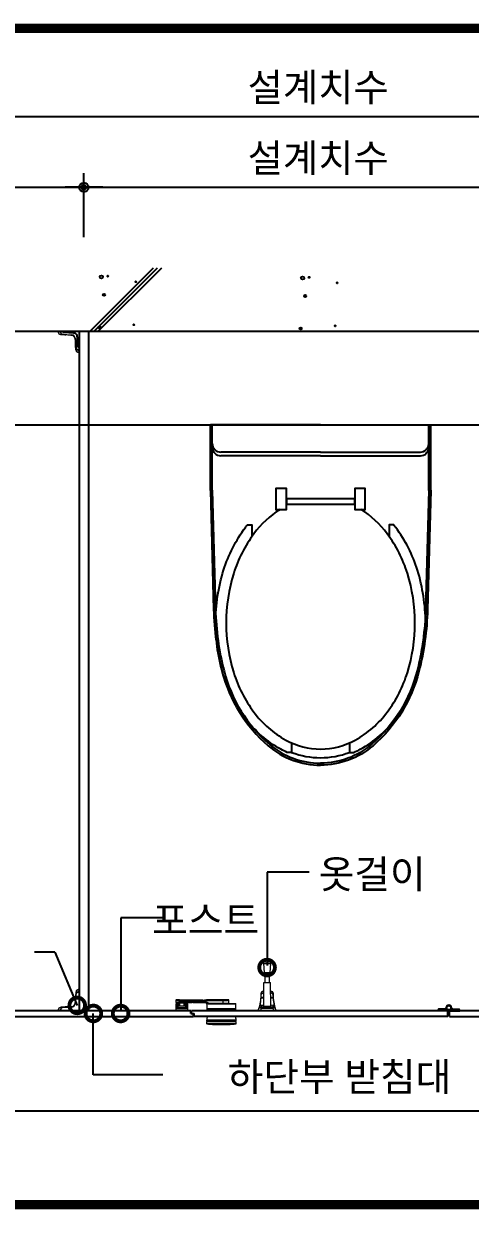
# Model space of a CAD drawing. Extents: x -256 to 8104, y -176 to 5714.
# Drawn here: x 3156 to 3633, y 2764 to 4029 of the extents above; entities that cross this region are included whole.
import ezdxf
from ezdxf.enums import TextEntityAlignment as Align

# ---------------------------------------------------------------- set-up
doc = ezdxf.new("R2010")
doc.units = 0
doc.header["$LTSCALE"] = 30
doc.layers.get('0').update_dxf_attribs({"linetype": 'CONTINUOUS'})
doc.layers.get('DEFPOINTS').update_dxf_attribs({"linetype": 'CONTINUOUS'})
for name, color, linetype in [('0_toilet', 6, 'CONTINUOUS'), ('DIM', 7, 'CONTINUOUS'), ('HAT', 8, 'CONTINUOUS'), ('경첩', 4, 'CONTINUOUS'), ('문자', 3, 'CONTINUOUS'), ('부자재', 4, 'CONTINUOUS'), ('옷걸이', 4, 'CONTINUOUS'), ('잠금쇠(회전형)', 4, 'CONTINUOUS'), ('치수', 1, 'CONTINUOUS'), ('해치', 8, 'CONTINUOUS')]:
    doc.layers.add(name, color=color, linetype=linetype)
doc.styles.add('돋움', font='malgun.ttf')
doc.dimstyles.new('10', dxfattribs={"dimscale": 10, "dimtxt": 3, "dimasz": 1, "dimexe": 1.5, "dimexo": 2, "dimgap": 1, "dimtad": 1, "dimdec": 0, "dimlunit": 6, "dimtxsty": '돋움', "dimblk": 'DIMDOT', "dimcen": -1, "dimdle": 1.5, "dimclrt": 3, "dimazin": 3, "dimtfac": 1, "dimtdec": 0, "dimtix": 1, "dimtmove": 2, "dimatfit": 3, "dimldrblk": 'DIMDOT', "dimarcsym": 0})

# ---------------------------------------------------------------- blocks, each defined once
blk = doc.blocks.new('_DOTSMALL')
at = {"color": 0, "linetype": 'ByBlock', "const_width": 0.5}
blk.add_lwpolyline([(-0.0625, 0, 1), (0.0625, 0, 1)], format="xyb", close=True, dxfattribs=at)
blk = doc.blocks.new('A$C63EC304E')
at = {"layer": '치수', "color": 1, "xscale": 2.5, "yscale": 2.5, "zscale": 2.5, "rotation": 234.3098741996962}
blk.add_blockref('_DOTSMALL', (0.312, 0.312), dxfattribs=at)
blk = doc.blocks.new('A$C2BC9653E')
at = {"layer": '치수', "xscale": 0.3333333333333333, "yscale": 0.3333333333333333, "zscale": 0.3333333333333333}
blk.add_blockref('A$C63EC304E', (0, 0), dxfattribs=at)
blk = doc.blocks.new('A$C7FC71301')
at = {"layer": '치수', "rotation": 180}
blk.add_blockref('A$C2BC9653E', (0.208, 0.208), dxfattribs=at)
blk = doc.blocks.new('A$C4A20372B')
at = {"layer": '치수'}
blk.add_blockref('A$C7FC71301', (0, 0), dxfattribs=at)
blk = doc.blocks.new('A$C566469F5')
at = {"layer": '치수'}
blk.add_blockref('A$C4A20372B', (0, 0), dxfattribs=at)
blk = doc.blocks.new('A$C7E317CD4')
at = {"layer": '해치', "xscale": 2, "yscale": 2, "zscale": 2}
blk.add_blockref('A$C566469F5', (0, 0), dxfattribs=at)
blk = doc.blocks.new('A$C601D7F27')
at = {"layer": '치수'}
blk.add_blockref('A$C7E317CD4', (0, 0), dxfattribs=at)
blk = doc.blocks.new('A$C38802C08')
at = {"layer": '치수'}
blk.add_blockref('A$C601D7F27', (0, 0), dxfattribs=at)
blk = doc.blocks.new('DIMDOT')
at = {"linetype": 'Continuous'}
blk.add_line((-2, 0), (2, 0), dxfattribs=at)
for radius in [0.5, 0.25]:
    blk.add_circle((0, 0), radius, dxfattribs=at)
blk = doc.blocks.new('*D1076')
at = {"layer": 'DEFPOINTS', "color": 0}
for p in [(188946.5, 2366.3), (187446.5, 2217.8), (188946.5, 2217.8)]:
    blk.add_point(p, dxfattribs=at)
at = {"layer": 'DIM', "color": 0, "lineweight": -2, "ltscale": 10}
for p, q in [((187446.5, 2237.8), (187446.5, 2381.3)), ((188946.5, 2237.8), (188946.5, 2381.3)), ((187456.5, 2366.3), (188936.5, 2366.3))]:
    blk.add_line(p, q, dxfattribs=at)
at = {"layer": 'DIM', "color": 0, "lineweight": -2, "xscale": 10, "yscale": 10, "zscale": 10, "rotation": 180}
blk.add_blockref('DIMDOT', (187446.5, 2366.3), dxfattribs=at)
at = {"layer": 'DIM', "color": 0, "lineweight": -2, "xscale": 10, "yscale": 10, "zscale": 10}
blk.add_blockref('DIMDOT', (188946.5, 2366.3), dxfattribs=at)
at = {"layer": 'DIM', "color": 3, "insert": (188196.5, 2395.9), "char_height": 30, "attachment_point": 5, "style": '돋움'}
blk.add_mtext('설계치수', dxfattribs=at)
blk = doc.blocks.new('*D1077')
at = {"layer": 'DEFPOINTS', "color": 0}
for p in [(188446.5, 2290.9), (187946.5, 2217.8), (188446.5, 2217.8)]:
    blk.add_point(p, dxfattribs=at)
at = {"layer": 'DIM', "color": 0, "lineweight": -2, "ltscale": 10}
for p, q in [((187946.5, 2237.8), (187946.5, 2305.9)), ((188446.5, 2237.8), (188446.5, 2305.9)), ((187956.5, 2290.9), (188436.5, 2290.9))]:
    blk.add_line(p, q, dxfattribs=at)
at = {"layer": 'DIM', "color": 0, "lineweight": -2, "xscale": 10, "yscale": 10, "zscale": 10, "rotation": 180}
blk.add_blockref('DIMDOT', (187946.5, 2290.9), dxfattribs=at)
at = {"layer": 'DIM', "color": 0, "lineweight": -2, "xscale": 10, "yscale": 10, "zscale": 10}
blk.add_blockref('DIMDOT', (188446.5, 2290.9), dxfattribs=at)
at = {"layer": 'DIM', "color": 3, "insert": (188196.5, 2320.6), "char_height": 30, "attachment_point": 5, "style": '돋움'}
blk.add_mtext('설계치수', dxfattribs=at)
blk = doc.blocks.new('*D1078')
at = {"layer": 'DEFPOINTS', "color": 0}
for p in [(187946.5, 2290.9), (187446.5, 2217.8), (187946.5, 2217.8)]:
    blk.add_point(p, dxfattribs=at)
at = {"layer": 'DIM', "color": 0, "lineweight": -2, "ltscale": 10}
for p, q in [((187446.5, 2237.8), (187446.5, 2305.9)), ((187946.5, 2237.8), (187946.5, 2305.9)), ((187456.5, 2290.9), (187936.5, 2290.9))]:
    blk.add_line(p, q, dxfattribs=at)
at = {"layer": 'DIM', "color": 0, "lineweight": -2, "xscale": 10, "yscale": 10, "zscale": 10, "rotation": 180}
blk.add_blockref('DIMDOT', (187446.5, 2290.9), dxfattribs=at)
at = {"layer": 'DIM', "color": 0, "lineweight": -2, "xscale": 10, "yscale": 10, "zscale": 10}
blk.add_blockref('DIMDOT', (187946.5, 2290.9), dxfattribs=at)
at = {"layer": 'DIM', "color": 3, "insert": (187696.5, 2320.6), "char_height": 30, "attachment_point": 5, "style": '돋움'}
blk.add_mtext('설계치수', dxfattribs=at)
blk = doc.blocks.new('A$C10E41893')
at = {"layer": '부자재'}
for p, q in [((6.5, 0), (6.5, 196)), ((123.3, 196), (6.5, 196)), ((123.3, 192.5), (6.5, 192.5)), ((54.8, 0), (54.8, 177.5)), ((61.4, 0), (61.4, 177.5)), ((6.5, 0), (6.5, -196)), ((54.8, 0), (54.8, -177.5)), ((61.4, 0), (61.4, -177.5)), ((123.3, -192.5), (6.5, -192.5)), ((123.3, -196), (6.5, -196))]:
    blk.add_line(p, q, dxfattribs=at)
for points in [[(122.7, 196, -0.012538), (123.3, 196), (334.6, 190.3, -0.055395), (444.7, 175.1, -0.154276), (576.9, 93.3, -0.179504), (611.5, 0, -0.179504)], [(122.8, 192.5, -0.012538), (123.2, 192.5), (334.5, 186.8, -0.055395), (443.8, 171.7, -0.154276), (574.3, 91, -0.179504), (608, 0, -0.179504)], [(572, 51.4), (588.8, 51.4), (588.8, 59.6, 0.021185), (583.3, 70.7, 0.106084), (528.4, 133.7, 0.085733), (452.6, 172.4, 0.075373), (358.7, 186.6, 0.075373), (264.8, 172.4, 0.085733), (189, 133.7, 0.007337), (184.4, 130.1), (184.4, 122), (204.7, 122)], [(156.7, -72, 0.089162), (200.2, -118.7, 0.085733), (270.3, -154.5, 0.075373), (358.7, -167.9, 0.075373), (447.1, -154.5, 0.085733), (517.2, -118.7, 0.106084), (567, -61.6, 0.126931), (582.8, 0, 0.126931), (567, 61.6, 0.106084), (517.2, 118.7, 0.085733), (447.1, 154.5, 0.075373), (358.7, 167.9, 0.075373), (270.3, 154.5, 0.085733), (200.2, 118.7, 0.089162), (156.7, 72)], [(588.8, -51.4, 0.090214), (598.2, 0, 0.090214), (588.8, 51.4, 0.106084)], [(122.7, -196, 0.012538), (123.3, -196), (334.6, -190.3, 0.055395), (444.7, -175.1, 0.154276), (576.9, -93.3, 0.179504), (611.5, 0, 0.179504)], [(122.8, -192.5, 0.012538), (123.2, -192.5), (334.5, -186.8, 0.055395), (443.8, -171.7, 0.154276), (574.3, -91, 0.179504), (608, 0, 0.179504)], [(572, -51.4), (588.8, -51.4), (588.8, -59.6, -0.021185), (583.3, -70.7, -0.106084), (528.4, -133.7, -0.085733), (452.6, -172.4, -0.075373), (358.7, -186.6, -0.075373), (264.8, -172.4, -0.085733), (189, -133.7, -0.007337), (184.4, -130.1), (184.4, -122), (204.7, -122)]]:
    blk.add_lwpolyline(points, format="xyb", dxfattribs=at)
blk.add_lwpolyline([(138, -60.8), (119.3, -60.8), (119.3, -79.5), (156.7, -79.5), (156.7, -60.8), (138, -60.8), (147.3, -60.8), (147.3, 60.8), (138, 60.8), (156.7, 60.8), (156.7, 79.5), (119.3, 79.5), (119.3, 60.8), (138, 60.8), (138, -60.8), (119.3, -60.8)], dxfattribs=at)
for centre, start, end in [((39.8, 177.5), 0, 90), ((46.4, 177.5), 0, 90), ((39.8, -177.5), 270, 0), ((46.4, -177.5), 270, 0)]:
    blk.add_arc(centre, 15, start, end, dxfattribs=at)
blk = doc.blocks.new('EDGE_39', base_point=(184726.3, -1563.7))
for p, q in [((187446.5, 2137.4), (188946.5, 2137.4)), ((187446.5, 2037.4), (188946.5, 2037.4))]:
    blk.add_line(p, q)
at = {"color": 4}
for p, q in [((187935.3, 2135.3), (187925.5, 2135.9)), ((187935.3, 2135.3), (187935.9, 2135.3)), ((187939.3, 2131.4), (187939.8, 2121.4))]:
    blk.add_line(p, q, dxfattribs=at)
at = {"color": 8}
blk.add_line((187210.4, 1305.6), (189173, 1305.6), dxfattribs=at)
at = {"color": 8, "const_width": 10}
for points in [[(187210.4, 2460.5), (190558.3, 2460.5)], [(184773.7, 1205.6), (190558.3, 1205.6)]]:
    blk.add_lwpolyline(points, dxfattribs=at)
at = {"color": 4}
for centre, radius, start, end in [((187925.6, 2137.5), 1.61, 184.0227, 266.85), ((187935.7, 2131.6), 3.66, 356.6481, 86.2207), ((187941.5, 2121.6), 1.65, 186.1664, 269.5984)]:
    blk.add_arc(centre, radius, start, end, dxfattribs=at)
at = {"layer": '0_toilet'}
for p, q in [((187941.5, 2137.4), (187941.5, 1412.4)), ((187951.5, 2137.4), (187951.5, 1412.4)), ((188060.4, 1412.4), (187836.5, 1412.4)), ((187836.5, 1406.4), (188063.4, 1406.4)), ((188060.4, 1409.4), (188060.4, 1412.4)), ((188060.4, 1409.4), (188064.2, 1409.4)), ((188335, 1412.4), (188061.2, 1412.4)), ((188061.2, 1409.4), (188061.2, 1412.4)), ((188063.4, 1406.4), (188063.4, 1409.4)), ((188064.2, 1406.4), (188064.2, 1409.4)), ((188335, 1406.4), (188064.2, 1406.4)), ((188335, 1406.4), (188335, 1412.4)), ((188565.5, 1412.4), (188336.5, 1412.4)), ((188336.5, 1406.4), (188336.5, 1412.4)), ((188336.5, 1406.4), (188568.5, 1406.4))]:
    blk.add_line(p, q, dxfattribs=at)
at = {"layer": '경첩', "color": 4, "linetype": 'Continuous', "lineweight": 15}
for p, q in [((187919, 2136.2), (187919, 2137.4)), ((187919, 2137.4), (187919.3, 2137.4)), ((187919.3, 2136.2), (187919, 2136.2)), ((187919.3, 2137.4), (187919.3, 2136.2)), ((187919.3, 2137.4), (187921.4, 2137.4)), ((187921.3, 2134.1), (187922.7, 2134.1)), ((187923.8, 2133.8), (187921.3, 2133.9)), ((187921.4, 2137.4), (187921.4, 2136.1)), ((187921.4, 2136.1), (187921.5, 2136.1)), ((187921.5, 2136.1), (187921.5, 2137.4)), ((187921.5, 2137.4), (187921.8, 2137.4)), ((187921.5, 2136.1), (187921.8, 2136.1)), ((187921.8, 2137.4), (187921.8, 2136.1)), ((187940, 2137.4), (187921.8, 2137.4)), ((187921.8, 2133.7), (187921.9, 2133.9)), ((187921.8, 2133.7), (187921.8, 2133.6)), ((187925.1, 2133.5), (187921.8, 2133.6)), ((187923.8, 2134), (187932.7, 2133.6)), ((187932.7, 2133.3), (187923.8, 2133.8)), ((187925.1, 2133.5), (187925.3, 2133.7)), ((187925.7, 2133.4), (187926, 2133.7)), ((187926.1, 2133.4), (187926.3, 2133.6)), ((187926.7, 2133.4), (187927, 2133.6)), ((187929.4, 2133.3), (187926.7, 2133.4)), ((187929.4, 2133.3), (187929.7, 2133.5)), ((187930.1, 2133.2), (187930.4, 2133.5)), ((187930.5, 2133.2), (187930.7, 2133.4)), ((187931.1, 2133.2), (187931.4, 2133.4)), ((187932.5, 2133.1), (187931.1, 2133.2)), ((187932.5, 2133.1), (187932.7, 2133.3)), ((187932.7, 2133.1), (187932.5, 2133.1)), ((187933.7, 2132.9), (187933.9, 2133.1)), ((187934.3, 2132.8), (187934.4, 2133)), ((187934.5, 2132.7), (187934.7, 2132.8)), ((187935, 2132.4), (187935.1, 2132.6)), ((187935.2, 2132.3), (187935.4, 2132.5)), ((187936.3, 2131.2), (187936.4, 2131.4)), ((187936.4, 2131), (187936.6, 2131.2)), ((187936.7, 2130.6), (187936.9, 2130.8)), ((187936.8, 2130.4), (187937, 2130.5)), ((187937, 2130), (187937.2, 2130.2)), ((187937.3, 2129.6), (187937.1, 2129.4)), ((187937.1, 2129.4), (187937.3, 2129.6)), ((187937.2, 2129.1), (187937.4, 2129.3)), ((187937.2, 2128.8), (187937.4, 2129.1)), ((187937.3, 2127.9), (187937.2, 2128.6)), ((187937.3, 2127.9), (187937.5, 2128.2)), ((187937.3, 2127.8), (187937.5, 2128.1)), ((187937.3, 2127.8), (187937.3, 2127.9)), ((187937.3, 2127.5), (187937.3, 2127.8)), ((187937.3, 2127.5), (187937.5, 2127.7)), ((187937.3, 2127.4), (187937.5, 2127.6)), ((187937.3, 2127.4), (187937.3, 2127.5)), ((187937.3, 2126.5), (187937.3, 2127.4)), ((187937.3, 2126.5), (187937.6, 2126.7)), ((187937.4, 2126.2), (187937.6, 2126.5)), ((187937.4, 2125.8), (187937.4, 2126.2)), ((187937.4, 2125.8), (187937.6, 2126)), ((187937.4, 2125.8), (187937.6, 2126)), ((187937.5, 2122.9), (187937.4, 2125.8)), ((187937.9, 2119.6), (187937.5, 2128.6)), ((187937.7, 2128.6), (187938.2, 2119.6)), ((187941.5, 2117.6), (187941.5, 2135.9)), ((187937.5, 2122.9), (187937.7, 2123.2)), ((187937.5, 2122.6), (187937.8, 2122.8)), ((187937.6, 2121.9), (187937.5, 2122.6)), ((187937.6, 2121.9), (187937.8, 2122.2)), ((187937.6, 2121.6), (187937.8, 2121.8)), ((187937.6, 2120.9), (187937.8, 2121.1)), ((187937.7, 2118.2), (187937.6, 2120.9)), ((187937.7, 2118.2), (187938, 2118.4)), ((187937.8, 2117.6), (187938, 2117.8)), ((187938, 2117.1), (187937.9, 2119.6)), ((187938.2, 2118.6), (187938.3, 2117.1)), ((187940.3, 2117.6), (187941.5, 2117.6)), ((187940.3, 2117.4), (187940.3, 2117.6)), ((187940.3, 2117.4), (187940.3, 2117.3)), ((187941.5, 2117.4), (187940.3, 2117.4)), ((187940.3, 2117.3), (187941.5, 2117.3)), ((187940.4, 2115.1), (187941.5, 2115.1)), ((187940.4, 2115.1), (187940.4, 2114.9)), ((187941.5, 2114.9), (187940.4, 2114.9)), ((187941.5, 2117.6), (187941.5, 2117.4)), ((187941.5, 2117.3), (187941.5, 2115.1)), ((187941.5, 2115.1), (187941.5, 2114.9)), ((187937.9, 1430.1), (187937.5, 1421.2)), ((187937.7, 1431.5), (187937.6, 1428.8)), ((187937.7, 1431.5), (187938, 1431.3)), ((187937.7, 1421.1), (187938.2, 1430.1)), ((187937.8, 1432.1), (187938, 1432)), ((187938, 1432.6), (187937.9, 1430.1)), ((187938.2, 1431.2), (187938.3, 1432.6)), ((187940.3, 1432.4), (187940.3, 1432.5)), ((187940.3, 1432.5), (187941.5, 1432.5)), ((187940.3, 1432.4), (187940.3, 1432.1)), ((187941.5, 1432.4), (187940.3, 1432.4)), ((187940.3, 1432.1), (187941.5, 1432.1)), ((187940.4, 1434.6), (187940.4, 1434.9)), ((187941.5, 1434.9), (187940.4, 1434.9)), ((187940.4, 1434.6), (187941.5, 1434.6)), ((187941.5, 1434.6), (187941.5, 1434.9)), ((187941.5, 1432.5), (187941.5, 1434.6)), ((187941.5, 1432.1), (187941.5, 1432.4)), ((187941.5, 1432.1), (187941.5, 1413.9)), ((187933.7, 1416.8), (187933.9, 1416.6)), ((187934.3, 1417), (187934.4, 1416.8)), ((187934.5, 1417.1), (187934.7, 1416.9)), ((187935, 1417.3), (187935.1, 1417.2)), ((187935.2, 1417.5), (187935.4, 1417.3)), ((187936.3, 1418.5), (187936.4, 1418.3)), ((187936.4, 1418.7), (187936.6, 1418.5)), ((187936.7, 1419.2), (187936.9, 1419)), ((187936.8, 1419.4), (187937, 1419.2)), ((187937, 1419.8), (187937.2, 1419.6)), ((187937.3, 1420.1), (187937.1, 1420.3)), ((187937.1, 1420.3), (187937.3, 1420.1)), ((187937.3, 1421.8), (187937.2, 1421.2)), ((187937.2, 1420.9), (187937.4, 1420.7)), ((187937.2, 1420.7), (187937.4, 1420.5)), ((187937.3, 1423.3), (187937.6, 1423)), ((187937.3, 1423.3), (187937.3, 1422.4)), ((187937.3, 1422.4), (187937.5, 1422.1)), ((187937.3, 1422.4), (187937.3, 1422.3)), ((187937.3, 1422.3), (187937.5, 1422)), ((187937.3, 1422.3), (187937.3, 1421.9)), ((187937.3, 1421.9), (187937.5, 1421.7)), ((187937.3, 1421.9), (187937.3, 1421.8)), ((187937.3, 1421.8), (187937.5, 1421.6)), ((187937.5, 1426.8), (187937.4, 1423.9)), ((187937.4, 1423.9), (187937.6, 1423.7)), ((187937.4, 1423.9), (187937.6, 1423.7)), ((187937.4, 1423.9), (187937.4, 1423.5)), ((187937.4, 1423.5), (187937.6, 1423.3)), ((187937.6, 1427.8), (187937.5, 1427.2)), ((187937.5, 1427.2), (187937.8, 1426.9)), ((187937.5, 1426.8), (187937.7, 1426.6)), ((187937.6, 1428.8), (187937.8, 1428.6)), ((187937.6, 1428.2), (187937.8, 1427.9)), ((187937.6, 1427.8), (187937.8, 1427.6)), ((187919.3, 1413.5), (187919, 1413.5)), ((187919, 1413.5), (187919, 1412.4)), ((187919, 1412.4), (187919.3, 1412.4)), ((187919.3, 1412.4), (187919.3, 1413.5)), ((187919.3, 1412.4), (187921.4, 1412.4)), ((187923.8, 1416), (187921.3, 1415.9)), ((187921.3, 1415.6), (187922.7, 1415.7)), ((187921.4, 1412.4), (187921.4, 1413.6)), ((187921.4, 1413.6), (187921.5, 1413.6)), ((187921.5, 1413.6), (187921.8, 1413.6)), ((187921.5, 1413.6), (187921.5, 1412.4)), ((187921.5, 1412.4), (187921.8, 1412.4)), ((187925.1, 1416.3), (187921.8, 1416.1)), ((187921.8, 1416.1), (187921.8, 1416.1)), ((187921.8, 1416.1), (187921.9, 1415.9)), ((187921.8, 1412.4), (187921.8, 1413.6)), ((187940, 1412.4), (187921.8, 1412.4)), ((187932.7, 1416.4), (187923.8, 1416)), ((187923.8, 1415.7), (187932.7, 1416.2)), ((187925.1, 1416.3), (187925.3, 1416.1)), ((187925.7, 1416.3), (187926, 1416.1)), ((187926.1, 1416.3), (187926.3, 1416.1)), ((187929.4, 1416.5), (187926.7, 1416.4)), ((187926.7, 1416.4), (187927, 1416.1)), ((187929.4, 1416.5), (187929.7, 1416.3)), ((187930.1, 1416.5), (187930.4, 1416.3)), ((187930.5, 1416.5), (187930.7, 1416.3)), ((187931.1, 1416.6), (187931.4, 1416.3)), ((187932.5, 1416.6), (187931.1, 1416.6)), ((187932.7, 1416.7), (187932.5, 1416.6)), ((187932.5, 1416.6), (187932.7, 1416.4))]:
    blk.add_line(p, q, dxfattribs=at)
at = {"layer": '경첩', "color": 4, "linetype": 'Continuous', "lineweight": 15, "flags": 128}
for points in [[(187921.3, 2134.1), (187921.3, 2134.1), (187921.3, 2134), (187921.3, 2134), (187921.3, 2134), (187921.3, 2133.9), (187921.3, 2133.9), (187921.3, 2133.9), (187921.3, 2133.9)], [(187923.8, 2133.8), (187923.8, 2133.8), (187923.8, 2133.8), (187923.8, 2133.8), (187923.8, 2133.8), (187923.8, 2133.9), (187923.8, 2133.9), (187923.8, 2134), (187923.8, 2134)], [(187925.7, 2133.4), (187925.7, 2133.4), (187925.7, 2133.4), (187925.6, 2133.4), (187925.5, 2133.4), (187925.4, 2133.4), (187925.3, 2133.4), (187925.2, 2133.5), (187925.1, 2133.5)], [(187926.7, 2133.4), (187926.6, 2133.4), (187926.5, 2133.4), (187926.4, 2133.4), (187926.3, 2133.4), (187926.2, 2133.4), (187926.2, 2133.4), (187926.1, 2133.4), (187926.1, 2133.4), (187926.1, 2133.4)], [(187930.1, 2133.2), (187930.1, 2133.2), (187930.1, 2133.2), (187930, 2133.2), (187929.9, 2133.2), (187929.8, 2133.2), (187929.7, 2133.2), (187929.6, 2133.2), (187929.4, 2133.3)], [(187931.1, 2133.2), (187931, 2133.2), (187930.9, 2133.2), (187930.8, 2133.2), (187930.7, 2133.2), (187930.6, 2133.2), (187930.5, 2133.2), (187930.5, 2133.2), (187930.5, 2133.2)], [(187932.7, 2133.3), (187932.7, 2133.4), (187932.7, 2133.4), (187932.7, 2133.4), (187932.7, 2133.4), (187932.7, 2133.5), (187932.7, 2133.5), (187932.7, 2133.5), (187932.7, 2133.6)], [(187937.1, 2129.4), (187937.1, 2129.4), (187937.1, 2129.4)], [(187937.2, 2128.8), (187937.2, 2129), (187937.2, 2129.1)], [(187937.4, 2126.2), (187937.3, 2126.3), (187937.3, 2126.4), (187937.3, 2126.5)], [(187937.4, 2125.8), (187937.4, 2125.8), (187937.4, 2125.8)], [(187937.5, 2128.6), (187937.5, 2128.6), (187937.5, 2128.6), (187937.5, 2128.6), (187937.6, 2128.6), (187937.6, 2128.6), (187937.6, 2128.6), (187937.7, 2128.6), (187937.7, 2128.6)], [(187937.6, 2120.9), (187937.6, 2121), (187937.6, 2121.2), (187937.6, 2121.3), (187937.6, 2121.4), (187937.6, 2121.5), (187937.6, 2121.5), (187937.6, 2121.6), (187937.6, 2121.6)], [(187937.8, 2117.7), (187937.7, 2117.8), (187937.7, 2117.9), (187937.7, 2118.1), (187937.7, 2118.2)], [(187937.8, 2117.7), (187937.8, 2117.7), (187937.8, 2117.7), (187937.8, 2117.6), (187937.8, 2117.6), (187937.8, 2117.6), (187937.8, 2117.6), (187937.8, 2117.6), (187937.8, 2117.6)], [(187937.9, 2119.6), (187937.9, 2119.6), (187937.9, 2119.6), (187938, 2119.6), (187938, 2119.6), (187938, 2119.6), (187938.1, 2119.6), (187938.1, 2119.6), (187938.2, 2119.6)], [(187938.3, 2117.1), (187938.2, 2117.1), (187938.2, 2117.1), (187938.1, 2117.1), (187938.1, 2117.1), (187938.1, 2117.1), (187938, 2117.1), (187938, 2117.1), (187938, 2117.1)], [(187937.8, 1432.1), (187937.7, 1431.9), (187937.7, 1431.8), (187937.7, 1431.7), (187937.7, 1431.5)], [(187937.8, 1432.1), (187937.8, 1432.1), (187937.8, 1432.1), (187937.8, 1432.1), (187937.8, 1432.1), (187937.8, 1432.1), (187937.8, 1432.1), (187937.8, 1432.1), (187937.8, 1432.1)], [(187937.9, 1430.1), (187937.9, 1430.1), (187937.9, 1430.1), (187938, 1430.1), (187938, 1430.1), (187938, 1430.1), (187938.1, 1430.1), (187938.1, 1430.1), (187938.2, 1430.1)], [(187938.3, 1432.6), (187938.2, 1432.6), (187938.2, 1432.6), (187938.1, 1432.6), (187938.1, 1432.6), (187938.1, 1432.6), (187938, 1432.6), (187938, 1432.6), (187938, 1432.6)], [(187937.1, 1420.3), (187937.1, 1420.3), (187937.1, 1420.3)], [(187937.2, 1420.9), (187937.2, 1420.7), (187937.2, 1420.7)], [(187937.4, 1423.5), (187937.3, 1423.4), (187937.3, 1423.4), (187937.3, 1423.3)], [(187937.4, 1423.9), (187937.4, 1423.9), (187937.4, 1423.9)], [(187937.5, 1421.2), (187937.5, 1421.2), (187937.5, 1421.2), (187937.5, 1421.2), (187937.6, 1421.2), (187937.6, 1421.2), (187937.6, 1421.2), (187937.7, 1421.2), (187937.7, 1421.1)], [(187937.6, 1428.8), (187937.6, 1428.7), (187937.6, 1428.6), (187937.6, 1428.5), (187937.6, 1428.4), (187937.6, 1428.3), (187937.6, 1428.2), (187937.6, 1428.2), (187937.6, 1428.2)], [(187921.3, 1415.6), (187921.3, 1415.7), (187921.3, 1415.7), (187921.3, 1415.8), (187921.3, 1415.8), (187921.3, 1415.8), (187921.3, 1415.8), (187921.3, 1415.9), (187921.3, 1415.9)], [(187923.8, 1416), (187923.8, 1416), (187923.8, 1416), (187923.8, 1415.9), (187923.8, 1415.9), (187923.8, 1415.9), (187923.8, 1415.8), (187923.8, 1415.8), (187923.8, 1415.7)], [(187925.7, 1416.3), (187925.7, 1416.3), (187925.7, 1416.3), (187925.6, 1416.3), (187925.5, 1416.3), (187925.4, 1416.3), (187925.3, 1416.3), (187925.2, 1416.3), (187925.1, 1416.3)], [(187926.7, 1416.4), (187926.6, 1416.4), (187926.5, 1416.4), (187926.4, 1416.4), (187926.3, 1416.3), (187926.2, 1416.3), (187926.2, 1416.3), (187926.1, 1416.3), (187926.1, 1416.3), (187926.1, 1416.3)], [(187930.1, 1416.5), (187930.1, 1416.5), (187930.1, 1416.5), (187930, 1416.5), (187929.9, 1416.5), (187929.8, 1416.5), (187929.7, 1416.5), (187929.6, 1416.5), (187929.4, 1416.5)], [(187931.1, 1416.6), (187931, 1416.6), (187930.9, 1416.6), (187930.8, 1416.6), (187930.7, 1416.6), (187930.6, 1416.6), (187930.5, 1416.5), (187930.5, 1416.5), (187930.5, 1416.5)], [(187932.7, 1416.4), (187932.7, 1416.4), (187932.7, 1416.4), (187932.7, 1416.4), (187932.7, 1416.3), (187932.7, 1416.3), (187932.7, 1416.2), (187932.7, 1416.2), (187932.7, 1416.2)]]:
    blk.add_lwpolyline(points, dxfattribs=at)
at = {"layer": '경첩', "color": 4, "linetype": 'Continuous', "lineweight": 15}
for centre, radius, start, end in [((187921.4, 2136.2), 2.35, 180, 267.3017), ((187921.4, 2136.2), 2.1, 180, 267.3017), ((187923.9, 2136.1), 2.35, 180, 267.3017), ((187923.9, 2136.1), 2.1, 180, 267.3017), ((187932.5, 2128.3), 5.25, 2.6983, 87.3017), ((187932.5, 2128.3), 5, 2.6983, 87.3017), ((187932.5, 2128.3), 4.75, 75, 87.3017), ((187932.5, 2128.3), 4.75, 68.2494, 75.0002), ((187932.5, 2128.3), 4.75, 58.7002, 65.0052), ((187932.5, 2128.4), 4.75, 55.6142, 58.7009), ((187932.5, 2128.3), 4.75, 37.4392, 55.6151), ((187932.5, 2128.3), 4.75, 34.3855, 37.4388), ((187932.5, 2128.3), 4.75, 28.1736, 34.3849), ((187932.5, 2128.3), 4.75, 19.766, 24.9948), ((187932.5, 2128.3), 4.75, 13.2431, 19.766), ((187932.5, 2128.3), 4.75, 8.6056, 13.1623), ((187932.5, 2128.3), 4.75, 2.6983, 5.9088), ((187940, 2135.9), 1.5, 0, 90), ((187940.3, 2119.7), 2.35, 182.6983, 270), ((187940.4, 2117.2), 2.35, 182.6983, 270), ((187940.3, 2119.7), 2.1, 182.6983, 270), ((187940.4, 2117.2), 2.1, 182.6983, 270), ((187940.3, 1430), 2.35, 90, 177.3017), ((187940.4, 1432.5), 2.35, 90, 177.3017), ((187940.3, 1430), 2.1, 90, 177.3017), ((187940.4, 1432.5), 2.1, 90, 177.3017), ((187932.5, 1421.4), 5, 272.6983, 357.3017), ((187932.5, 1421.4), 5.25, 272.6983, 357.3017), ((187932.5, 1421.4), 4.75, 272.6983, 285), ((187932.5, 1421.4), 4.75, 284.9998, 291.7506), ((187932.5, 1421.4), 4.75, 294.9948, 301.2998), ((187932.5, 1421.4), 4.75, 301.2991, 304.3858), ((187932.5, 1421.4), 4.75, 304.3849, 322.5608), ((187932.5, 1421.4), 4.75, 322.5612, 325.6145), ((187932.5, 1421.4), 4.75, 325.6151, 331.8264), ((187932.5, 1421.4), 4.75, 335.0052, 340.234), ((187932.5, 1421.4), 4.75, 340.234, 346.7569), ((187932.5, 1421.4), 4.75, 346.8377, 351.3944), ((187932.5, 1421.4), 4.75, 354.0912, 357.3017), ((187921.4, 1413.5), 2.35, 92.6983, 180), ((187921.4, 1413.5), 2.1, 92.6983, 180), ((187923.9, 1413.6), 2.35, 92.6983, 180), ((187923.9, 1413.6), 2.1, 92.6983, 180), ((187940, 1413.9), 1.5, 270, 0)]:
    blk.add_arc(centre, radius, start, end, dxfattribs=at)
at = {"layer": '부자재'}
for p, q in [((188324.3, 1413.3), (188324.3, 1412.4)), ((188335, 1412.4), (188324.3, 1412.4)), ((188332.1, 1414.5), (188324.9, 1414)), ((188325.6, 1413.5), (188325.6, 1412.4)), ((188335.8, 1412.9), (188335.8, 1412.1)), ((188336, 1412.1), (188335.8, 1412.1)), ((188336, 1412.9), (188336, 1412.1)), ((188336.5, 1412.4), (188347.5, 1412.4)), ((188336.5, 1412.4), (188336.5, 1412.4)), ((188338.8, 1414.5), (188346.9, 1414)), ((188346.2, 1413.5), (188346.2, 1412.4)), ((188347.5, 1413.3), (188347.5, 1412.4))]:
    blk.add_line(p, q, dxfattribs=at)
at = {"layer": '부자재', "color": 1}
blk.add_circle((188335.9, 1415.6), 2.34, dxfattribs=at)
at = {"layer": '부자재'}
for centre, radius, start, end in [((188335.9, 1415.6), 2.62, 270, 180), ((188325, 1413.3), 0.7, 101.7765, 181.6712), ((188326.4, 1413.2), 0.884, 113.4077, 164.5497), ((188332, 1415.8), 1.29, 272.9231, 352.4724), ((188336.3, 1411.3), 1.65, 102.5267, 141.5475), ((188335.6, 1411.3), 1.65, 43.1003, 77.4733), ((188336, 1415.2), 2.86, 280.084, 345.9792), ((188339.8, 1415.8), 1.29, 187.5276, 267.0769), ((188345.4, 1413.2), 0.884, 15.4503, 67.3004), ((188346.8, 1413.3), 0.7, 358.3288, 78.2235)]:
    blk.add_arc(centre, radius, start, end, dxfattribs=at)
at = {"layer": '옷걸이', "lineweight": 15}
for p, q in [((188138, 1462.7), (188138.7, 1453.2)), ((188138, 1462.7), (188146, 1462.7)), ((188145.2, 1453.2), (188146, 1462.7)), ((188138.2, 1442.1), (188138, 1416.9)), ((188145.7, 1442.1), (188138.2, 1442.1)), ((188138.5, 1442.4), (188142, 1442.4)), ((188138.7, 1453.2), (188145.2, 1453.2)), ((188139.5, 1453.2), (188139.5, 1442.4)), ((188142, 1442.4), (188145.5, 1442.4)), ((188144.5, 1442.4), (188144.5, 1453.2)), ((188145.9, 1416.9), (188145.7, 1442.1)), ((188138.1, 1433), (188138, 1433)), ((188138, 1433), (188138, 1432.9)), ((188138.1, 1432.9), (188138, 1432.9)), ((188138.1, 1431.4), (188138.1, 1431)), ((188138.1, 1431.4), (188138.1, 1431.4)), ((188138.1, 1431), (188138.1, 1431)), ((188145.9, 1433), (188145.8, 1433)), ((188145.9, 1432.9), (188145.8, 1432.9)), ((188145.8, 1431.4), (188145.9, 1431.4)), ((188145.9, 1431), (188145.8, 1431)), ((188145.9, 1433), (188145.9, 1432.9)), ((188145.9, 1431.4), (188145.9, 1431)), ((188135.7, 1417.8), (188134.3, 1417.8)), ((188135.7, 1417.8), (188134.3, 1417.8)), ((188138.1, 1425.9), (188135.6, 1425.9)), ((188135.6, 1417.2), (188135.7, 1417.8)), ((188135.7, 1426.7), (188138.1, 1426.7)), ((188146.7, 1416.9), (188137.2, 1416.9)), ((188145.9, 1426.7), (188148.2, 1426.7)), ((188148.3, 1425.9), (188145.9, 1425.9)), ((188149.7, 1417.8), (188148.2, 1417.8)), ((188148.2, 1417.8), (188148.3, 1417.2)), ((188149.7, 1417.8), (188148.2, 1417.8)), ((188132.5, 1412.4), (188133.3, 1414.9)), ((188134.8, 1412.4), (188132.5, 1412.4)), ((188133.3, 1414.9), (188133.3, 1415)), ((188133.3, 1414.9), (188133.3, 1414.9)), ((188134.3, 1415.7), (188134.2, 1415.7)), ((188134.3, 1415.6), (188134.3, 1415.6)), ((188149.7, 1415.6), (188134.3, 1415.6)), ((188135.7, 1414.9), (188134.8, 1412.4)), ((188149.1, 1412.4), (188134.8, 1412.4)), ((188135.7, 1414.9), (188135.7, 1415.6)), ((188135.7, 1415.6), (188148.3, 1415.6)), ((188148.3, 1414.9), (188135.7, 1414.9)), ((188148.3, 1414.9), (188148.3, 1415.6)), ((188149.1, 1412.4), (188148.3, 1414.9)), ((188151.5, 1412.4), (188149.1, 1412.4)), ((188149.7, 1415.7), (188149.6, 1415.7)), ((188149.8, 1415.7), (188149.7, 1415.7)), ((188149.7, 1415.6), (188149.7, 1415.6)), ((188150.6, 1415), (188150.6, 1414.9)), ((188150.6, 1414.9), (188151.5, 1412.4)), ((188150.6, 1414.9), (188150.6, 1414.9))]:
    blk.add_line(p, q, dxfattribs=at)
at = {"layer": '옷걸이', "lineweight": 15, "flags": 128}
for points in [[(188138, 1433), (188138, 1433), (188137.7, 1433), (188137.3, 1432.9), (188137, 1432.9), (188136.7, 1432.8), (188136.4, 1432.6), (188136.2, 1432.5), (188136, 1432.3), (188135.8, 1432.1), (188135.7, 1431.9), (188135.6, 1431.6), (188135.5, 1431.4), (188135.5, 1431.4)], [(188138, 1432.9), (188137.6, 1432.9), (188137.2, 1432.8), (188136.8, 1432.7), (188136.5, 1432.6), (188136.2, 1432.4), (188135.9, 1432.2), (188135.7, 1431.9), (188135.6, 1431.7), (188135.5, 1431.3), (188135.5, 1431.3)], [(188135.6, 1429.8), (188135.6, 1430.1), (188135.7, 1430.3), (188135.9, 1430.6), (188136.1, 1430.8), (188136.4, 1431), (188136.7, 1431.1), (188137.1, 1431.3), (188137.5, 1431.3), (188138.1, 1431.4)], [(188138.1, 1431), (188137.6, 1431), (188137.2, 1430.9), (188136.9, 1430.8), (188136.6, 1430.7), (188136.3, 1430.5), (188136.1, 1430.3), (188135.9, 1430.1), (188135.8, 1429.8), (188135.8, 1429.6)], [(188148.4, 1431.3), (188148.4, 1431.3), (188148.4, 1431.5), (188148.3, 1431.8), (188148.2, 1432), (188148.1, 1432.2), (188147.9, 1432.4), (188147.6, 1432.5), (188147.4, 1432.7), (188147.1, 1432.8), (188146.8, 1432.9), (188146.5, 1433), (188146.2, 1433), (188145.9, 1433)], [(188148.4, 1431.3), (188148.4, 1431.6), (188148.3, 1431.8), (188148.1, 1432.1), (188147.9, 1432.3), (188147.6, 1432.5), (188147.3, 1432.7), (188146.9, 1432.8), (188146.5, 1432.9), (188146, 1432.9), (188145.9, 1432.9)], [(188145.9, 1431.4), (188146.3, 1431.4), (188146.7, 1431.3), (188147.1, 1431.2), (188147.4, 1431), (188147.8, 1430.8), (188148, 1430.6), (188148.2, 1430.4), (188148.3, 1430.1), (188148.4, 1429.8)], [(188148.1, 1429.6), (188148.1, 1429.9), (188148, 1430.1), (188147.8, 1430.4), (188147.6, 1430.5), (188147.3, 1430.7), (188147, 1430.9), (188146.6, 1431), (188146.3, 1431), (188145.9, 1431)], [(188134, 1417.6), (188134, 1417.6), (188134, 1417.6)], [(188134.3, 1417.8), (188134.3, 1417.8), (188134.3, 1417.8)], [(188135.4, 1425.9), (188135.4, 1425.9), (188135.4, 1425.9), (188135.4, 1425.9), (188135.5, 1425.9), (188135.5, 1425.9), (188135.5, 1425.9), (188135.6, 1425.9), (188135.6, 1425.9)], [(188138, 1418.2), (188137.4, 1418.1), (188136.1, 1418.1)], [(188147.8, 1418.1), (188146.2, 1418.2), (188145.9, 1418.2)], [(188148.6, 1425.9), (188148.5, 1425.9), (188148.5, 1425.9), (188148.5, 1425.9), (188148.5, 1425.9), (188148.4, 1425.9), (188148.4, 1425.9), (188148.4, 1425.9), (188148.3, 1425.9)], [(188134.2, 1415.7), (188134.2, 1415.7), (188134.1, 1415.7)], [(188134.2, 1415.7), (188134.3, 1415.7), (188134.3, 1415.7)], [(188134.3, 1415.7), (188134.3, 1415.7), (188134.3, 1415.6)], [(188136.5, 1415.7), (188136.1, 1415.7), (188135.8, 1415.7), (188135.7, 1415.7), (188135.8, 1415.8), (188136.1, 1415.8), (188136.2, 1415.8)], [(188147.7, 1415.8), (188148, 1415.8), (188148.2, 1415.8), (188148.2, 1415.7), (188148, 1415.7), (188147.7, 1415.7), (188147.2, 1415.7)], [(188149.7, 1415.6), (188149.7, 1415.7), (188149.6, 1415.7)], [(188149.7, 1415.7), (188149.7, 1415.7), (188149.6, 1415.7)]]:
    blk.add_lwpolyline(points, dxfattribs=at)
at = {"layer": '옷걸이', "lineweight": 15}
for centre, radius, start, end in [((188142, 1452.4), 11, 68.7607, 111.2393), ((188138.5, 1442.1), 0.25, 90, 179.5), ((188145.5, 1442.1), 0.25, 0.5, 90), ((188082.8, 1430.1), 52.8, 359.6096, 1.2369), ((188082.8, 1430.1), 52.8, 356.4511, 359.6096), ((188135.8, 1429.8), 0.227, 188.2087, 276.392), ((188082.8, 1430), 53, 356.4511, 359.6096), ((188082.8, 1431.8), 55.3, 359.6189, 1.2073), ((188201.2, 1431.8), 55.3, 178.7927, 180.3811), ((188148.2, 1429.8), 0.227, 263.608, 351.7913), ((188201.2, 1430), 53, 180.3904, 183.5489), ((188201.2, 1430.1), 52.8, 178.7631, 180.3904), ((188201.2, 1430.1), 52.8, 180.3904, 183.5489), ((188084, 1429.8), 51.5, 343.2376, 346.2577), ((188084.4, 1430), 51.3, 343.5226, 346.2377), ((188082.8, 1430.1), 52.8, 346.2317, 355.4136), ((188134.3, 1417.5), 0.25, 90.2728, 166.2395), ((188134.3, 1417.5), 0.247, 89.2585, 165.9158), ((188133.9, 1417.5), 1.81, 282.0607, 352.5143), ((188082.8, 1430.1), 53, 346.5097, 355.4136), ((188133.7, 1417.9), 2.24, 284.8265, 3.5932), ((188082.8, 1430.1), 52.8, 355.4136, 356.451), ((188135.7, 1426.9), 0.23, 185.4574, 275.1888), ((188101.7, 1429.3), 34.1, 354.2736, 355.5668), ((188136.1, 1417.7), 0.376, 79.9393, 150.5456), ((188136, 1417.8), 0.248, 89.5881, 179.723), ((188136.1, 1417.8), 0.307, 84.7786, 118.9817), ((188135.8, 1417.2), 1.43, 284.1057, 346.9245), ((188148.1, 1417.2), 1.44, 193.1186, 255.9655), ((188147.9, 1417.7), 0.4, 32.0092, 97.8083), ((188147.8, 1417.8), 0.271, 58.6344, 97.6053), ((188150.2, 1417.9), 2.24, 176.3909, 255.1894), ((188148, 1417.8), 0.248, 0.277, 90.4119), ((188148.3, 1426.9), 0.23, 264.8112, 354.5426), ((188182.2, 1429.3), 34.1, 184.4333, 185.7264), ((188201.2, 1430.1), 53, 184.5864, 193.4903), ((188150.1, 1417.5), 1.8, 186.7864, 258.2605), ((188201.1, 1430.1), 52.8, 183.5489, 184.5865), ((188201.2, 1430.1), 52.8, 184.5864, 193.7683), ((188149.7, 1417.5), 0.25, 13.7617, 89.4531), ((188149.7, 1417.5), 0.247, 14.0842, 90.7415), ((188199.3, 1429.9), 51.2, 193.7584, 196.469), ((188200.1, 1429.9), 51.7, 193.7493, 196.7564), ((188134.4, 1414.6), 1.17, 101.397, 160.6752), ((188134.3, 1414.6), 1, 89.9937, 161.8081), ((188142.1, 1816.8), 401.1, 269.1968, 270.7316), ((188149.5, 1414.6), 1.16, 19.2937, 79.3942), ((188149.7, 1414.6), 1, 18.1919, 90.0063)]:
    blk.add_arc(centre, radius, start, end, dxfattribs=at)
at = {"layer": '잠금쇠(회전형)', "linetype": 'Continuous', "lineweight": 15}
for p, q in [((188044.7, 1423.5), (188044.7, 1421)), ((188044.7, 1421), (188048, 1421)), ((188044.7, 1419.4), (188044.7, 1412.4)), ((188045.1, 1419.4), (188044.7, 1419.4)), ((188045.1, 1414.4), (188045.1, 1419.4)), ((188045.1, 1419.4), (188045.6, 1419.4)), ((188047, 1424), (188045.2, 1424)), ((188045.2, 1419.9), (188045.6, 1419.9)), ((188045.6, 1419.4), (188045.6, 1419.9)), ((188045.6, 1419.9), (188047.4, 1419.9)), ((188045.6, 1419.4), (188045.6, 1414.8)), ((188047.4, 1419.4), (188045.6, 1419.4)), ((188045.7, 1418.9), (188047.4, 1418.9)), ((188045.7, 1414.9), (188045.7, 1418.9)), ((188046.2, 1418.4), (188045.7, 1418.9)), ((188046.2, 1418.4), (188046.2, 1414.9)), ((188047.4, 1418.4), (188046.2, 1418.4)), ((188046.7, 1417.4), (188046.7, 1415.9)), ((188053.8, 1417.4), (188046.7, 1417.4)), ((188046.9, 1417.6), (188053.7, 1417.6)), ((188047.4, 1419.4), (188047.4, 1419.9)), ((188047.4, 1419.9), (188048.4, 1419.9)), ((188047.4, 1418.9), (188047.4, 1419.4)), ((188047.9, 1419.4), (188047.4, 1419.4)), ((188047.4, 1418.9), (188047.4, 1418.4)), ((188047.4, 1418.9), (188047.9, 1418.9)), ((188048.4, 1418.4), (188047.4, 1418.4)), ((188047.9, 1419.4), (188047.9, 1418.9)), ((188048.4, 1419.4), (188047.9, 1419.4)), ((188047.9, 1418.9), (188048.4, 1418.9)), ((188048, 1421), (188048, 1421)), ((188048.4, 1420.5), (188048.4, 1417.6)), ((188073.4, 1423.8), (188050.9, 1423.8)), ((188073.4, 1423.8), (188050.9, 1423.8)), ((188050.9, 1423.8), (188050.9, 1423.8)), ((188050.9, 1423.5), (188094.9, 1423.5)), ((188050.9, 1423), (188050.9, 1423.5)), ((188050.9, 1423), (188050.9, 1421.5)), ((188094.9, 1423), (188050.9, 1423)), ((188077.4, 1421.5), (188050.9, 1421.5)), ((188053.4, 1417.6), (188053.4, 1420.5)), ((188053.4, 1419.9), (188054.4, 1419.9)), ((188053.9, 1419.4), (188053.4, 1419.4)), ((188053.4, 1418.9), (188053.9, 1418.9)), ((188054.4, 1418.4), (188053.4, 1418.4)), ((188053.7, 1417.6), (188054.9, 1417.6)), ((188055.2, 1417.4), (188053.8, 1417.4)), ((188053.9, 1421), (188061.2, 1421)), ((188054.4, 1419.4), (188053.9, 1419.4)), ((188053.9, 1418.9), (188053.9, 1419.4)), ((188053.9, 1418.9), (188054.4, 1418.9)), ((188054.4, 1419.9), (188054.4, 1419.4)), ((188054.4, 1419.9), (188056.3, 1419.9)), ((188056.3, 1419.4), (188054.4, 1419.4)), ((188054.4, 1419.4), (188054.4, 1418.9)), ((188054.4, 1418.9), (188056.2, 1418.9)), ((188054.4, 1418.9), (188054.4, 1418.4)), ((188055.7, 1418.4), (188054.4, 1418.4)), ((188055.2, 1415.9), (188055.2, 1417.4)), ((188056.2, 1418.9), (188055.7, 1418.4)), ((188055.7, 1414.9), (188055.7, 1418.4)), ((188056.2, 1418.9), (188056.2, 1414.9)), ((188056.3, 1419.9), (188056.3, 1419.4)), ((188056.3, 1419.9), (188056.7, 1419.9)), ((188056.3, 1414.8), (188056.3, 1419.4)), ((188056.3, 1419.4), (188056.8, 1419.4)), ((188056.8, 1419.4), (188056.8, 1414.4)), ((188057.2, 1419.4), (188056.8, 1419.4)), ((188057.2, 1412.4), (188057.2, 1419.4)), ((188063.2, 1421), (188076.1, 1421)), ((188073.4, 1423.8), (188073.4, 1423.8)), ((188076.1, 1421), (188076.1, 1421)), ((188100.7, 1424), (188077.3, 1424)), ((188077.7, 1419.4), (188077.7, 1414.5)), ((188079, 1420), (188079, 1420.2)), ((188108.7, 1419.5), (188079.1, 1419.5)), ((188079.8, 1420), (188079.8, 1420.5)), ((188079.8, 1420.5), (188094.9, 1420.5)), ((188079.8, 1420), (188108.2, 1420)), ((188094.9, 1423.5), (188094.9, 1423)), ((188094.9, 1420.5), (188094.9, 1423)), ((188094.9, 1420), (188094.9, 1420.5)), ((188094.9, 1420.5), (188101.2, 1420.5)), ((188101.2, 1420.5), (188101.2, 1423.5)), ((188108.7, 1414.5), (188108.7, 1419.5)), ((188044.7, 1412.4), (188057.2, 1412.4)), ((188056.8, 1414.4), (188045.1, 1414.4)), ((188045.6, 1414.8), (188045.7, 1414.9)), ((188045.7, 1414.9), (188045.8, 1414.9)), ((188045.8, 1414.9), (188056.1, 1414.9)), ((188046.7, 1415.9), (188053.8, 1415.9)), ((188053.7, 1415.6), (188046.9, 1415.6)), ((188054.9, 1415.6), (188053.7, 1415.6)), ((188053.8, 1415.9), (188055.2, 1415.9)), ((188056.1, 1414.9), (188056.2, 1414.9)), ((188056.2, 1414.9), (188056.3, 1414.8)), ((188108.7, 1414.5), (188077.7, 1414.5)), ((188077.7, 1414.4), (188077.7, 1412.6)), ((188077.7, 1414.4), (188108.7, 1414.4)), ((188077.7, 1412.6), (188108.7, 1412.6)), ((188108.4, 1412.4), (188077.9, 1412.4)), ((188108.2, 1406.3), (188078.2, 1406.3)), ((188078.3, 1406.4), (188093.2, 1406.4)), ((188085.4, 1414.5), (188085.4, 1414.4)), ((188093.2, 1406.4), (188108.1, 1406.4)), ((188100.9, 1414.4), (188100.9, 1414.5)), ((188105.6, 1414.4), (188105.6, 1414.5)), ((188107.7, 1414.4), (188107.7, 1414.5)), ((188107.7, 1414.4), (188107.7, 1414.5)), ((188108.7, 1412.6), (188108.7, 1414.4)), ((188077.4, 1402.4), (188077.4, 1401.4)), ((188108.9, 1402.4), (188077.4, 1402.4)), ((188108.9, 1401.4), (188077.4, 1401.4)), ((188077.4, 1400.4), (188077.4, 1398.8)), ((188108.9, 1400.4), (188077.4, 1400.4)), ((188077.4, 1398.8), (188093.2, 1398.8)), ((188108.4, 1400.9), (188077.9, 1400.9)), ((188108.4, 1400.9), (188077.9, 1400.9)), ((188093.2, 1398.3), (188077.9, 1398.3)), ((188081.1, 1398.1), (188105.3, 1398.1)), ((188081.1, 1398.1), (188093.2, 1398.1)), ((188105, 1398), (188081.4, 1398)), ((188087.5, 1397.9), (188087.6, 1397.9)), ((188087.6, 1397.9), (188098.8, 1397.9)), ((188090.5, 1397.8), (188090.5, 1397.9)), ((188091, 1397.6), (188095.4, 1397.6)), ((188091, 1397.6), (188095.4, 1397.6)), ((188091.4, 1397.9), (188091.4, 1397.8)), ((188091.4, 1397.8), (188095, 1397.8)), ((188094.9, 1397.6), (188091.4, 1397.6)), ((188093.2, 1398.8), (188108.9, 1398.8)), ((188108.5, 1398.3), (188093.2, 1398.3)), ((188093.2, 1398.1), (188105.3, 1398.1)), ((188095, 1397.8), (188095, 1397.9)), ((188095.9, 1397.9), (188095.9, 1397.8)), ((188098.8, 1397.9), (188098.9, 1397.9)), ((188108.9, 1401.4), (188108.9, 1402.4)), ((188108.9, 1398.8), (188108.9, 1400.4))]:
    blk.add_line(p, q, dxfattribs=at)
at = {"layer": '잠금쇠(회전형)', "linetype": 'Continuous', "lineweight": 15, "flags": 128}
for points in [[(188050.9, 1423.8), (188050.3, 1423.8), (188049.6, 1423.8), (188049, 1423.8), (188048.5, 1423.9), (188048, 1423.9), (188047.6, 1423.9), (188047.3, 1423.9), (188047.1, 1424), (188047, 1424), (188047, 1424)], [(188087.5, 1397.8), (188087.3, 1397.8), (188087.3, 1397.9), (188087.3, 1397.9), (188087.4, 1397.9), (188087.5, 1397.9)], [(188091.4, 1397.6), (188091.4, 1397.6), (188091.4, 1397.7), (188091.4, 1397.7), (188091.4, 1397.7), (188091.4, 1397.7), (188091.4, 1397.7), (188091.4, 1397.7), (188091.4, 1397.8)], [(188094.9, 1397.6), (188095, 1397.6), (188095, 1397.7), (188095, 1397.7), (188095, 1397.7), (188095, 1397.7), (188095, 1397.7), (188095, 1397.7), (188095, 1397.8)], [(188098.9, 1397.9), (188099, 1397.9), (188099.1, 1397.9), (188099.1, 1397.9), (188099, 1397.8), (188098.9, 1397.8)]]:
    blk.add_lwpolyline(points, dxfattribs=at)
at = {"layer": '잠금쇠(회전형)', "linetype": 'Continuous', "lineweight": 15}
for centre, radius, start, end in [((188045.2, 1423.5), 0.5, 90, 180), ((188051, 1469.4), 46.4, 262.2082, 269.9516), ((188051, 1381.5), 39.9, 90.0704, 99.0775), ((188045.2, 1419.4), 0.5, 90, 180), ((188045.6, 1419.4), 0.485, 91.9622, 181.8362), ((188051, 1462.4), 38.9, 261.4299, 269.9411), ((188046.9, 1417.4), 0.25, 90, 180), ((188047.4, 1419.4), 0.5, 0, 90), ((188047.4, 1418.9), 0.5, 270, 0), ((188050.9, 1380.7), 40.4, 85.7371, 94.238), ((188047.9, 1420.5), 0.5, 0.4364, 88.0475), ((188050.9, 1392.9), 27.7, 84.8219, 95.1479), ((188053.9, 1420.5), 0.5, 89.9688, 179.9724), ((188054.4, 1419.4), 0.5, 90, 180), ((188054.4, 1418.9), 0.5, 180, 270), ((188054.9, 1417.4), 0.25, 0, 90), ((188056.3, 1419.4), 0.485, 358.1638, 88.0378), ((188056.7, 1419.4), 0.5, 0, 90), ((188062.2, 1381.7), 39.3, 88.5426, 91.4397), ((188073.4, 1463.4), 39.6, 270.014, 275.6703), ((188068.7, 1442), 22.3, 289.4853, 292.988), ((188076.1, 1419.4), 1.56, 359.595, 89.9503), ((188077.5, 1419.9), 1.54, 8.6008, 92.9035), ((188099.6, 1371.7), 52.5, 113.1385, 114.7084), ((188079.8, 1419.3), 1.18, 89.4884, 132.259), ((188080.7, 1420.1), 1.69, 184.5827, 202.3275), ((188079.7, 1419.4), 0.588, 82.6337, 171.8516), ((188094.9, 1462.3), 38.8, 270.0516, 278.5774), ((188094.9, 1469.4), 46.3, 270.0429, 277.7974), ((188100.7, 1423.5), 0.5, 0, 90), ((188101.7, 1420.5), 0.5, 180, 270), ((188108.2, 1419.5), 0.5, 0, 90), ((188045.9, 1414.1), 0.816, 110.8265, 158.264), ((188046.9, 1415.9), 0.25, 180, 270), ((188054.9, 1415.9), 0.25, 270, 0), ((188056, 1414.1), 0.816, 21.736, 69.1735), ((188088.5, 1402.4), 11, 159.2996, 180), ((188077.9, 1412.6), 0.25, 180, 270), ((188078.3, 1406.2), 0.15, 90, 159.2996), ((188108.1, 1406.2), 0.15, 20.7004, 90), ((188097.9, 1402.4), 11, 0, 20.7004), ((188108.4, 1412.6), 0.25, 270, 0), ((188077.4, 1400.9), 0.5, 0, 90), ((188077.4, 1400.9), 0.5, 270, 0), ((188077.9, 1398.8), 0.5, 180, 264.5584), ((188093.2, 1558.9), 161.3, 264.5584, 265.686), ((188081.1, 1398.2), 0.125, 265.686, 270), ((188081.4, 1398.2), 0.125, 235.4626, 265.7969), ((188093.2, 1559.1), 161.5, 265.7969, 269.2276), ((188087.5, 1396.1), 1.78, 88.6382, 96.0273), ((188093.5, 1478.5), 80.9, 265.7789, 267.8287), ((188093.6, 1478.6), 80.8, 266.5383, 267.829), ((188090.4, 1397.8), 0.114, 281.5317, 6.6087), ((188091.4, 1428.4), 30.7, 268.0585, 270.0013), ((188091.4, 1420.3), 22.6, 267.7351, 270.0014), ((188095, 1428.1), 30.5, 269.9897, 271.9505), ((188095, 1420.1), 22.4, 269.9881, 272.2754), ((188093.2, 1559.1), 161.5, 270.7724, 274.2031), ((188092.8, 1478.6), 80.8, 272.171, 273.4617), ((188096, 1397.8), 0.114, 173.3913, 258.4683), ((188092.9, 1478.5), 80.9, 272.1713, 274.2211), ((188098.9, 1397.9), 0.0882, 204.5731, 265.3621), ((188099, 1396.7), 1.13, 83.0858, 90.7191), ((188105, 1398.2), 0.125, 274.2031, 304.5374), ((188093.2, 1558.9), 161.3, 274.314, 275.4416), ((188105.3, 1398.2), 0.125, 270, 274.314), ((188108.9, 1400.9), 0.5, 90, 180), ((188108.9, 1400.9), 0.5, 180, 270), ((188108.4, 1398.8), 0.5, 275.4416, 0)]:
    blk.add_arc(centre, radius, start, end, dxfattribs=at)
at = {"layer": '치수'}
for p, q in [((188142, 1560.4), (188142, 1460.6)), ((188187, 1560.4), (188142, 1560.4)), ((187985.7, 1511.4), (187985.7, 1411.6)), ((188030.6, 1511.4), (187985.7, 1511.4)), ((187915.4, 1474.7), (187893.7, 1474.7)), ((187915.4, 1474.7), (187939.3, 1418.1)), ((187956.5, 1344), (187956.5, 1409.5)), ((188030.6, 1344), (187956.5, 1344))]:
    blk.add_line(p, q, dxfattribs=at)
at = {"layer": '해치'}
for p, q in [((187953, 2137.4), (188020.7, 2205.1)), ((187961.8, 2137.4), (188029.5, 2205.1))]:
    blk.add_line(p, q, dxfattribs=at)
at = {"layer": '해치', "color": 2}
blk.add_line((187957.4, 2137.4), (188025.1, 2205.1), dxfattribs=at)
at = {"layer": '해치'}
for centre, radius in [((187965.1, 2195.3), 1.68), ((187972, 2196.1), 0.56), ((188002, 2190.1), 0.56), ((188179.8, 2194.1), 1.68), ((188186.8, 2194.9), 0.56), ((188216.8, 2189), 0.56), ((187967.9, 2176.2), 1.12), ((188182.6, 2175), 1.12), ((187963.1, 2141.5), 1.12), ((187999.8, 2144.3), 0.559), ((188177.8, 2140.2), 1.12), ((188214.5, 2143.1), 0.559)]:
    blk.add_circle(centre, radius, dxfattribs=at)
at = {"layer": 'HAT', "xscale": 0.6000000000003638, "yscale": 0.6000000000003638, "zscale": 0.6000000000003638, "rotation": 270}
blk.add_blockref('A$C10E41893', (188199, 2041.3), dxfattribs=at)
at = {"layer": '해치', "xscale": -20, "yscale": 20, "zscale": 20}
for p, rotation in [((188146.1, 1462.6), 89.99999999999984), ((187989.8, 1413.6), 89.99999999999994)]:
    blk.add_blockref('A$C38802C08', p, dxfattribs=dict(at, rotation=rotation))
for p in [(187943.5, 1413.9), (187960.7, 1405.3)]:
    blk.add_blockref('A$C38802C08', p, dxfattribs=at)
at = {"layer": '문자', "style": '돋움'}
for s, p in [('옷걸이', (188254, 1558.4)), ('포스트', (188076.4, 1509.7)), ('하단부 받침대', (188219.2, 1342.2))]:
    blk.add_text(s, height=30.34, dxfattribs=at).set_placement(p, align=Align.MIDDLE)
at = {"layer": 'DIM', "ltscale": 10}
for base, p1, p2, picture, middle in [((188946.5, 2366.3), (187446.5, 2217.8), (188946.5, 2217.8), '*D1076', (188196.5, 2395.9)), ((187946.5, 2290.9), (187446.5, 2217.8), (187946.5, 2217.8), '*D1078', (187696.5, 2320.6)), ((188446.5, 2290.9), (187946.5, 2217.8), (188446.5, 2217.8), '*D1077', (188196.5, 2320.6))]:
    dim = blk.add_linear_dim(base=base, p1=p1, p2=p2, text='설계치수', dimstyle='10', override={"dimtxsty": '돋움'}, dxfattribs=at)
    dim.commit()
    dim.dimension.update_dxf_attribs({"geometry": picture, "text_midpoint": middle})

msp = doc.modelspace()

# ---------------------------------------------------------------- block references
msp.add_blockref('EDGE_39', (0, 0))

doc.saveas('drawing.dxf')
